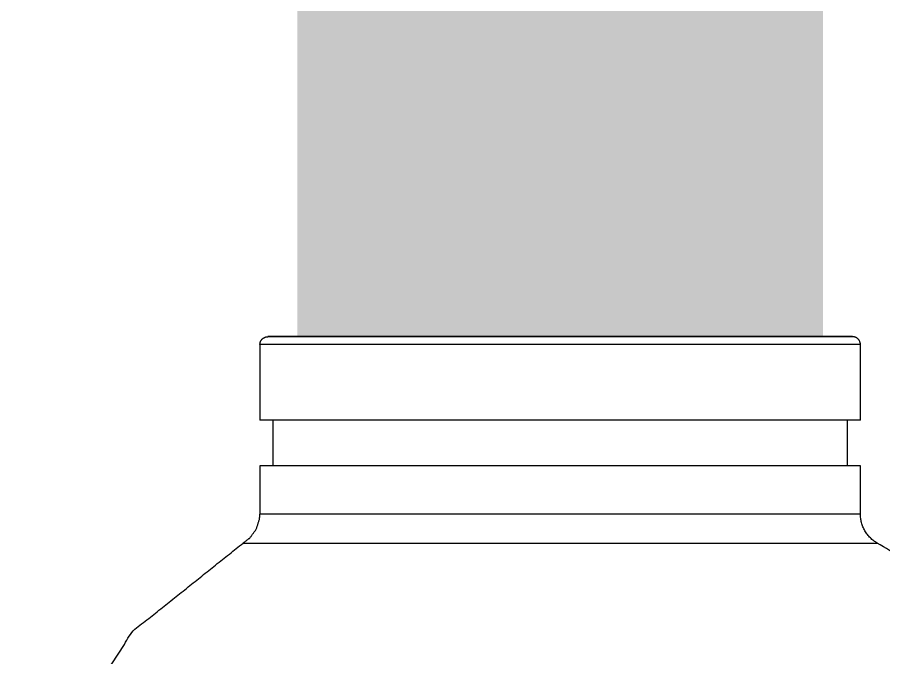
# Model space of a CAD drawing. Extents: x -6531732 to 89637, y -8915 to 32458.
# Drawn here: x 71306.7 to 71471.6, y 19986.6 to 20108.5 of the extents above; entities that cross this region are included whole.
import ezdxf

# ---------------------------------------------------------------- set-up
doc = ezdxf.new("R2010")
doc.units = 0
doc.linetypes.add('CONTINU', pattern=[0])
doc.layers.add('NODES', color=4, linetype='Continuous')
doc.layers.add('SAN-MC-TEXT', color=7, linetype='Continuous')
doc.layers.add('SAN-MC-Sprinklere', color=4, linetype='SPK_LINE', lineweight=25)
doc.styles.get("Standard").update_dxf_attribs({"font": 'arial.ttf'})
doc.linetypes.add('SPK_LINE', pattern='A,300,-250,["SPK",Standard,S=0.5,R=0,X=-130.5,Y=-30.5],-100', length=650)

# ---------------------------------------------------------------- blocks, each defined once
blk = doc.blocks.new('VALVE_04.0 (100)_751_201_F')
blk.add_line((-2.19, 15.03), (2.19, 15.03))
at = {"extrusion": (-1, 6.12303e-17, 0)}
for p, q in [((-2.25, 14.97), (-2.25, 14.405)), ((-2.152, 14.405), (-2.152, 14.061)), ((-2.25, 14.061), (-2.25, 13.6996))]:
    blk.add_line(p, q, dxfattribs=at)
for points, knots in [([(-2.25, 14.97), (-2.2479, 14.9856), (-2.2434, 14.9973), (-2.2365, 15.0079), (-2.2276, 15.0167), (-2.2171, 15.0235), (-2.2053, 15.028), (-2.19, 15.03)], [0, 0, 0.01575607, 0.02832245, 0.04088882, 0.0534552, 0.06602158, 0.07858796, 0.09404369, 0.09404369]), ([(-2.376, 13.4825), (-2.3257, 13.5204), (-2.2772, 13.5863), (-2.2526, 13.6637), (-2.25, 13.6996)], [0, 0, 0.062982, 0.1448317, 0.2260738, 0.2620534, 0.2620534]), ([(-4.0676, 10.9196), (-3.8038, 11.8954), (-3.1991, 12.8244), (-2.376, 13.4825)], [0, 0, 1.010792, 2.119242, 3.173091, 3.173091])]:
    blk.add_open_spline(points, degree=1, knots=knots)
for points, weights, knots in [([(0, 15.03), (-0.5868, 15.03), (-1.095, 15.03), (-2.19, 15.03), (-2.19, 15.03)], [0.803847577293, 0.866025403784, 1, 0.75, 0.75], [47.176721, 47.176721, 47.176721, 64.444599, 64.444599, 96.666899, 96.666899, 96.666899]), ([(0, 15.03), (-0.5868, 15.03), (-1.095, 15.03), (-2.19, 15.03), (-2.19, 15.03)], [0.803847577293, 0.866025403784, 1, 0.75, 0.75], [47.176721, 47.176721, 47.176721, 64.444599, 64.444599, 96.666899, 96.666899, 96.666899]), ([(0, 14.97), (-0.6029, 14.97), (-1.125, 14.97), (-2.25, 14.97), (-2.25, 14.97)], [0.803847577293, 0.866025403784, 1, 0.75, 0.75], [10.09871, 10.09871, 10.09871, 13.795095, 13.795095, 20.692642, 20.692642, 20.692642]), ([(0, 14.97), (-0.6029, 14.97), (-1.125, 14.97), (-2.25, 14.97), (-2.25, 14.97)], [0.803847577293, 0.866025403784, 1, 0.75, 0.75], [10.09871, 10.09871, 10.09871, 13.795095, 13.795095, 20.692642, 20.692642, 20.692642]), ([(0, 14.405), (-0.6029, 14.405), (-1.125, 14.405), (-2.25, 14.405), (-2.25, 14.405)], [0.803847577293, 0.866025403784, 1, 0.75, 0.75], [0.2440169, 0.2440169, 0.2440169, 0.3333333, 0.3333333, 0.5, 0.5, 0.5]), ([(0, 14.405), (-0.6029, 14.405), (-1.125, 14.405), (-2.25, 14.405), (-2.25, 14.405)], [0.803847577293, 0.866025403784, 1, 0.75, 0.75], [0.2440169, 0.2440169, 0.2440169, 0.3333333, 0.3333333, 0.5, 0.5, 0.5]), ([(0, 14.061), (-0.6029, 14.061), (-1.125, 14.061), (-2.25, 14.061), (-2.25, 14.061)], [0.803847577293, 0.866025403784, 1, 0.75, 0.75], [15.788214, 15.788214, 15.788214, 21.567102, 21.567102, 32.350653, 32.350653, 32.350653]), ([(0, 14.061), (-0.6029, 14.061), (-1.125, 14.061), (-2.25, 14.061), (-2.25, 14.061)], [0.803847577293, 0.866025403784, 1, 0.75, 0.75], [15.788214, 15.788214, 15.788214, 21.567102, 21.567102, 32.350653, 32.350653, 32.350653]), ([(0, 13.6996), (-0.6029, 13.6996), (-1.125, 13.6996), (-2.25, 13.6996), (-2.25, 13.6996)], [0.803847577293, 0.866025403784, 1, 0.75, 0.75], [19.952876, 19.952876, 19.952876, 27.256135, 27.256135, 40.884203, 40.884203, 40.884203]), ([(0, 13.6996), (-0.6029, 13.6996), (-1.125, 13.6996), (-2.25, 13.6996), (-2.25, 13.6996)], [0.803847577293, 0.866025403784, 1, 0.75, 0.75], [19.952876, 19.952876, 19.952876, 27.256135, 27.256135, 40.884203, 40.884203, 40.884203]), ([(-2.376, 13.4825), (-2.376, 13.4825), (-1.188, 13.4825), (-0.6367, 13.4825), (0, 13.4825)], [0.75, 0.75, 1, 0.866025403784, 0.803847577293], [4.778822, 4.778822, 4.778822, 6.371763, 6.371763, 7.225417, 7.225417, 7.225417]), ([(-2.376, 13.4825), (-2.376, 13.4825), (-1.188, 13.4825), (-0.6367, 13.4825), (0, 13.4825)], [0.75, 0.75, 1, 0.866025403784, 0.803847577293], [4.778822, 4.778822, 4.778822, 6.371763, 6.371763, 7.225417, 7.225417, 7.225417])]:
    blk.add_rational_spline(points, weights, degree=2, knots=knots)
for points, weights in [([(2.19, 15.03), (2.19, 15.03), (0, 15.03)], [1, 0.633974596216, 0.803847577293]), ([(2.19, 15.03), (2.19, 15.03), (0, 15.03)], [1, 0.633974596216, 0.803847577293]), ([(2.25, 14.97), (2.25, 15.03), (2.19, 15.03)], [1, 0.707106781187, 1]), ([(2.25, 14.97), (2.25, 15.03), (2.19, 15.03)], [1, 0.707106781187, 1]), ([(2.25, 14.97), (2.25, 14.97), (0, 14.97)], [1, 0.633974596216, 0.803847577293]), ([(2.25, 14.97), (2.25, 14.97), (0, 14.97)], [1, 0.633974596216, 0.803847577293]), ([(2.25, 14.405), (2.25, 14.405), (0, 14.405)], [1, 0.633974596216, 0.803847577293]), ([(2.25, 14.405), (2.25, 14.405), (0, 14.405)], [1, 0.633974596216, 0.803847577293]), ([(2.25, 14.061), (2.25, 14.061), (0, 14.061)], [1, 0.633974596216, 0.803847577293]), ([(2.25, 14.061), (2.25, 14.061), (0, 14.061)], [1, 0.633974596216, 0.803847577293]), ([(2.25, 13.6996), (2.25, 13.6996), (0, 13.6996)], [1, 0.633974596216, 0.803847577293]), ([(2.25, 13.6996), (2.25, 13.6996), (0, 13.6996)], [1, 0.633974596216, 0.803847577293]), ([(2.376, 13.4825), (2.25, 13.5545), (2.25, 13.6996)], [1, 0.864838253941, 1]), ([(2.376, 13.4825), (2.25, 13.5545), (2.25, 13.6996)], [1, 0.864838253941, 1]), ([(0, 13.4825), (2.376, 13.4825), (2.376, 13.4825)], [0.803847577293, 0.633974596216, 1]), ([(0, 13.4825), (2.376, 13.4825), (2.376, 13.4825)], [0.803847577293, 0.633974596216, 1]), ([(4.09, 10.53), (4.09, 12.5037), (2.376, 13.4825)], [1, 0.864838253941, 1]), ([(4.09, 10.53), (4.09, 12.5037), (2.376, 13.4825)], [1, 0.864838253941, 1])]:
    blk.add_rational_spline(points, weights, degree=2)
for points in [[(2.25, 14.405), (2.25, 14.97)], [(2.25, 14.405), (2.25, 14.97)], [(2.152, 14.061), (2.152, 14.405)], [(2.152, 14.061), (2.152, 14.405)], [(2.25, 13.6996), (2.25, 14.061)], [(2.25, 13.6996), (2.25, 14.061)]]:
    blk.add_open_spline(points, degree=1)
at = {"layer": 'NODES'}
blk.add_point((0, 15.03), dxfattribs=at)

msp = doc.modelspace()

# ---------------------------------------------------------------- linework, layer by layer
at = {"layer": 'SAN-MC-Sprinklere', "color": 44, "linetype": 'CONTINU', "ltscale": 0.3, "const_width": 100}
msp.add_lwpolyline([(71409.99, 20047.7), (71410, 20244.2)], dxfattribs=at)

# ---------------------------------------------------------------- block references
at = {"layer": 'SAN-MC-TEXT', "xscale": 25.4, "yscale": 25.4, "zscale": 25.4}
msp.add_blockref('VALVE_04.0 (100)_751_201_F', (71409.99, 19665.94), dxfattribs=at)

doc.saveas('drawing.dxf')
